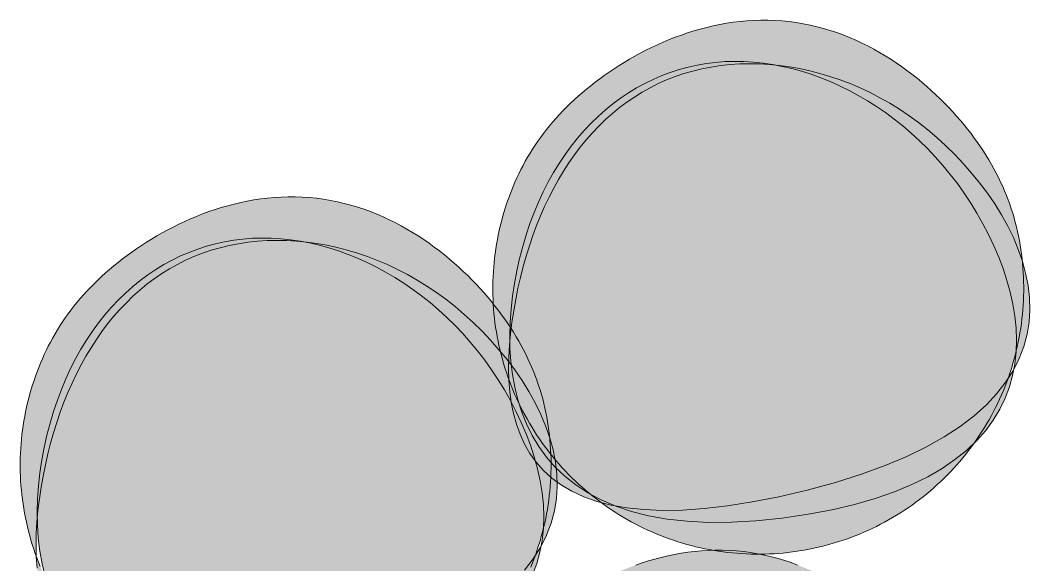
# Model space of a CAD drawing. Header units: centimetres. Extents: x 0.3 to 84.3, y 0.3 to 59.7.
# Drawn here: x 18.2324 to 18.3876, y 49.2145 to 49.2982 of the extents above; entities that cross this region are included whole.
import ezdxf

# ---------------------------------------------------------------- set-up
doc = ezdxf.new("R2010")
doc.units = ezdxf.units.CM
doc.linetypes.add('AUSGEZOGEN', pattern=[0])
doc.layers.add('Plankopf', color=7, linetype='AUSGEZOGEN', lineweight=25)

msp = doc.modelspace()

# ---------------------------------------------------------------- hatches: boundary and pattern name
at = {"layer": 'Plankopf', "linetype": 'AUSGEZOGEN', "lineweight": 13, "true_color": 0xedf5de}
h = msp.add_hatch(color=7, dxfattribs=at)
h.paths.add_polyline_path([(18.38397, 49.24259), (18.38427, 49.24306), (18.38421, 49.24289)], flags=16)
h.paths.add_polyline_path([(18.38515, 49.24445), (18.38427, 49.24306), (18.38434, 49.24327), (18.38457, 49.24394), (18.3848, 49.24462), (18.385, 49.2453), (18.3852, 49.24598), (18.38538, 49.24667), (18.38553, 49.24723), (18.38552, 49.24721), (18.38533, 49.24539), (18.38516, 49.24448), (18.38602, 49.24621), (18.38672, 49.24806), (18.38722, 49.24993), (18.38752, 49.2518), (18.38764, 49.25368), (18.38759, 49.25556), (18.38737, 49.25743), (18.387, 49.25929), (18.38649, 49.26117), (18.38636, 49.26221), (18.38627, 49.26292), (18.38616, 49.26362), (18.38603, 49.26432), (18.3859, 49.26502), (18.38575, 49.26572), (18.38558, 49.26642), (18.38541, 49.26711), (18.38522, 49.2678), (18.38501, 49.2685), (18.38479, 49.26919), (18.38456, 49.26988), (18.38431, 49.27056), (18.38404, 49.27125), (18.38376, 49.27193), (18.38347, 49.27262), (18.38315, 49.2733), (18.38283, 49.27398), (18.38248, 49.27466), (18.38212, 49.27534), (18.38174, 49.27601), (18.38135, 49.27669), (18.38093, 49.27736), (18.3805, 49.27804), (18.38005, 49.27871), (18.37959, 49.27938), (18.3791, 49.28006), (18.3786, 49.28073), (18.37808, 49.2814), (18.37754, 49.28207), (18.37697, 49.28273), (18.37639, 49.2834), (18.37579, 49.28407), (18.37517, 49.28473), (18.37453, 49.2854), (18.37388, 49.28606), (18.3732, 49.28671), (18.3725, 49.28736), (18.37179, 49.28799), (18.37105, 49.28863), (18.3703, 49.28925), (18.36953, 49.28986), (18.36874, 49.29045), (18.36794, 49.29104), (18.36712, 49.29161), (18.36628, 49.29216), (18.36542, 49.2927), (18.36454, 49.29322), (18.36365, 49.29372), (18.36274, 49.2942), (18.36182, 49.29465), (18.36088, 49.29509), (18.35992, 49.2955), (18.35895, 49.29589), (18.35796, 49.29625), (18.35696, 49.29658), (18.35594, 49.29688), (18.35491, 49.29716), (18.35386, 49.2974), (18.3528, 49.29761), (18.35172, 49.29779), (18.35063, 49.29794), (18.34954, 49.29805), (18.34845, 49.29812), (18.34736, 49.29815), (18.34629, 49.29815), (18.34522, 49.29812), (18.34416, 49.29806), (18.34311, 49.29796), (18.34206, 49.29784), (18.34103, 49.29768), (18.34, 49.2975), (18.33899, 49.29729), (18.33798, 49.29706), (18.33699, 49.2968), (18.33601, 49.29651), (18.33504, 49.29621), (18.33408, 49.29588), (18.33314, 49.29553), (18.33221, 49.29517), (18.33129, 49.29478), (18.33039, 49.29438), (18.3295, 49.29396), (18.32862, 49.29353), (18.32777, 49.29308), (18.32692, 49.29262), (18.3261, 49.29215), (18.32529, 49.29167), (18.3245, 49.29118), (18.32373, 49.29068), (18.32297, 49.29017), (18.32223, 49.28966), (18.32152, 49.28914), (18.32082, 49.28862), (18.32014, 49.28809), (18.31948, 49.28756), (18.31883, 49.28702), (18.31821, 49.28647), (18.3176, 49.28593), (18.31701, 49.28537), (18.31644, 49.28481), (18.31588, 49.28425), (18.31534, 49.28368), (18.31482, 49.28311), (18.31431, 49.28253), (18.31382, 49.28195), (18.31335, 49.28136), (18.31289, 49.28077), (18.31245, 49.28017), (18.31202, 49.27957), (18.3116, 49.27896), (18.3112, 49.27835), (18.31082, 49.27773), (18.31045, 49.27711), (18.31009, 49.27648), (18.30974, 49.27585), (18.30941, 49.27522), (18.3091, 49.27458), (18.30879, 49.27393), (18.3085, 49.27328), (18.30822, 49.27263), (18.30795, 49.27197), (18.30769, 49.2713), (18.30745, 49.27063), (18.30722, 49.26996), (18.307, 49.26928), (18.30679, 49.2686), (18.30659, 49.26792), (18.30641, 49.26723), (18.30624, 49.26654), (18.30608, 49.26584), (18.30593, 49.26515), (18.30579, 49.26445), (18.30567, 49.26375), (18.30555, 49.26304), (18.30545, 49.26234), (18.30537, 49.26163), (18.30529, 49.26092), (18.30523, 49.26021), (18.30518, 49.2595), (18.30514, 49.25879), (18.30511, 49.25808), (18.3051, 49.25737), (18.30509, 49.25666), (18.3051, 49.25594), (18.30513, 49.25523), (18.30516, 49.25452), (18.30521, 49.25381), (18.30527, 49.2531), (18.30534, 49.25239), (18.30543, 49.25169), (18.30553, 49.25098), (18.30564, 49.25028), (18.30576, 49.24958), (18.3059, 49.24888), (18.30604, 49.24818), (18.3062, 49.24749), (18.30637, 49.2468), (18.30656, 49.24611), (18.30675, 49.24542), (18.30696, 49.24474), (18.30718, 49.24406), (18.30741, 49.24339), (18.30753, 49.24465), (18.30756, 49.24643), (18.30766, 49.24822), (18.30772, 49.24883), (18.30773, 49.24774), (18.30787, 49.24573), (18.30811, 49.24375), (18.30847, 49.24178), (18.30894, 49.23986), (18.30914, 49.23924), (18.30904, 49.23944), (18.30874, 49.24009), (18.30845, 49.24074), (18.30818, 49.2414), (18.30791, 49.24206), (18.30766, 49.24272), (18.30757, 49.24297), (18.30771, 49.24114), (18.30794, 49.23943), (18.30827, 49.23776), (18.30872, 49.23613), (18.30928, 49.23456), (18.30997, 49.23306), (18.3108, 49.23162), (18.31177, 49.23026), (18.31289, 49.229), (18.31418, 49.22782), (18.31563, 49.22676), (18.31725, 49.2258), (18.31906, 49.22496), (18.32107, 49.22425), (18.32173, 49.22408), (18.32215, 49.22377), (18.32273, 49.22336), (18.32332, 49.22296), (18.32392, 49.22257), (18.32452, 49.22219), (18.32513, 49.22182), (18.32575, 49.22147), (18.32637, 49.22112), (18.327, 49.22078), (18.32763, 49.22046), (18.32827, 49.22014), (18.32892, 49.21984), (18.32957, 49.21955), (18.33022, 49.21927), (18.33088, 49.219), (18.33154, 49.21875), (18.33221, 49.2185), (18.33289, 49.21827), (18.33356, 49.21805), (18.33424, 49.21784), (18.33493, 49.21765), (18.33562, 49.21746), (18.33631, 49.21729), (18.337, 49.21713), (18.3377, 49.21698), (18.3384, 49.21684), (18.3391, 49.21672), (18.3398, 49.21661), (18.34051, 49.21651), (18.34121, 49.21642), (18.34192, 49.21634), (18.34263, 49.21628), (18.34334, 49.21623), (18.34405, 49.21619), (18.34477, 49.21616), (18.34548, 49.21615), (18.34619, 49.21615), (18.3469, 49.21616), (18.34761, 49.21618), (18.34833, 49.21622), (18.34904, 49.21626), (18.34974, 49.21632), (18.35045, 49.2164), (18.35116, 49.21648), (18.35187, 49.21658), (18.35257, 49.21669), (18.35327, 49.21681), (18.35397, 49.21695), (18.35467, 49.2171), (18.35536, 49.21726), (18.35605, 49.21743), (18.35674, 49.21761), (18.35742, 49.21781), (18.3581, 49.21802), (18.35878, 49.21824), (18.35946, 49.21847), (18.36012, 49.21871), (18.36079, 49.21896), (18.36145, 49.21923), (18.36211, 49.21951), (18.36276, 49.2198), (18.3634, 49.2201), (18.36405, 49.22041), (18.36468, 49.22073), (18.36531, 49.22106), (18.36593, 49.22141), (18.36655, 49.22176), (18.36716, 49.22213), (18.36777, 49.2225), (18.36837, 49.22289), (18.36896, 49.22328), (18.36954, 49.22369), (18.37012, 49.22411), (18.37069, 49.22454), (18.37125, 49.22497), (18.3718, 49.22542), (18.37235, 49.22588), (18.37289, 49.22634), (18.37342, 49.22682), (18.37394, 49.22731), (18.37445, 49.2278), (18.37495, 49.2283), (18.37545, 49.22881), (18.37594, 49.22934), (18.37641, 49.22986), (18.37688, 49.2304), (18.37734, 49.23095), (18.37779, 49.2315), (18.37823, 49.23206), (18.37866, 49.23263), (18.37792, 49.23208), (18.37903, 49.23314), (18.37949, 49.23358), (18.38086, 49.23513), (18.38203, 49.23674), (18.38303, 49.23839), (18.38385, 49.24009), (18.3845, 49.24183), (18.38499, 49.2436)])
h.paths.add_polyline_path([(18.31989, 49.22551), (18.32005, 49.22538), (18.32003, 49.22539)], flags=16)
h.paths.add_polyline_path([(18.34851, 49.29128), (18.34916, 49.29122), (18.35107, 49.29073), (18.34959, 49.29107)], flags=16)
h = msp.add_hatch(color=7, dxfattribs=at)
h.paths.add_polyline_path([(18.31132, 49.21545), (18.31161, 49.21592), (18.31155, 49.21576)], flags=16)
h.paths.add_polyline_path([(18.3125, 49.21732), (18.31161, 49.21592), (18.31169, 49.21613), (18.31192, 49.21681), (18.31214, 49.21748), (18.31235, 49.21816), (18.31255, 49.21885), (18.31273, 49.21954), (18.31287, 49.2201), (18.31287, 49.22007), (18.31268, 49.21826), (18.31251, 49.21735), (18.31337, 49.21908), (18.31407, 49.22093), (18.31457, 49.22279), (18.31487, 49.22467), (18.31499, 49.22654), (18.31494, 49.22842), (18.31472, 49.2303), (18.31435, 49.23216), (18.31384, 49.23403), (18.31371, 49.23508), (18.31362, 49.23578), (18.31351, 49.23649), (18.31338, 49.23719), (18.31325, 49.23789), (18.3131, 49.23859), (18.31293, 49.23928), (18.31276, 49.23998), (18.31257, 49.24067), (18.31236, 49.24136), (18.31214, 49.24205), (18.31191, 49.24274), (18.31166, 49.24343), (18.31139, 49.24411), (18.31111, 49.2448), (18.31081, 49.24548), (18.3105, 49.24616), (18.31017, 49.24684), (18.30983, 49.24752), (18.30947, 49.2482), (18.30909, 49.24888), (18.3087, 49.24955), (18.30828, 49.25023), (18.30785, 49.2509), (18.3074, 49.25158), (18.30694, 49.25225), (18.30645, 49.25292), (18.30595, 49.25359), (18.30543, 49.25426), (18.30488, 49.25493), (18.30432, 49.2556), (18.30374, 49.25627), (18.30314, 49.25693), (18.30252, 49.2576), (18.30188, 49.25826), (18.30123, 49.25892), (18.30055, 49.25957), (18.29985, 49.26022), (18.29914, 49.26086), (18.2984, 49.26149), (18.29765, 49.26211), (18.29688, 49.26272), (18.29609, 49.26332), (18.29529, 49.2639), (18.29447, 49.26447), (18.29362, 49.26503), (18.29277, 49.26556), (18.29189, 49.26608), (18.291, 49.26658), (18.29009, 49.26706), (18.28917, 49.26752), (18.28823, 49.26795), (18.28727, 49.26837), (18.2863, 49.26875), (18.28531, 49.26911), (18.28431, 49.26945), (18.28329, 49.26975), (18.28226, 49.27002), (18.28121, 49.27027), (18.28015, 49.27048), (18.27907, 49.27066), (18.27798, 49.2708), (18.27689, 49.27091), (18.2758, 49.27098), (18.27471, 49.27102), (18.27364, 49.27102), (18.27257, 49.27099), (18.27151, 49.27092), (18.27046, 49.27083), (18.26941, 49.2707), (18.26838, 49.27055), (18.26735, 49.27037), (18.26634, 49.27016), (18.26533, 49.26992), (18.26434, 49.26966), (18.26336, 49.26938), (18.26239, 49.26907), (18.26143, 49.26875), (18.26049, 49.2684), (18.25956, 49.26803), (18.25864, 49.26765), (18.25774, 49.26724), (18.25685, 49.26683), (18.25597, 49.26639), (18.25512, 49.26595), (18.25427, 49.26549), (18.25345, 49.26502), (18.25264, 49.26453), (18.25185, 49.26404), (18.25107, 49.26354), (18.25032, 49.26304), (18.24958, 49.26252), (18.24887, 49.26201), (18.24817, 49.26148), (18.24749, 49.26095), (18.24683, 49.26042), (18.24618, 49.25988), (18.24556, 49.25934), (18.24495, 49.25879), (18.24436, 49.25824), (18.24379, 49.25768), (18.24323, 49.25712), (18.24269, 49.25655), (18.24217, 49.25598), (18.24166, 49.2554), (18.24117, 49.25481), (18.2407, 49.25423), (18.24024, 49.25363), (18.2398, 49.25304), (18.23937, 49.25243), (18.23895, 49.25183), (18.23855, 49.25121), (18.23817, 49.2506), (18.2378, 49.24998), (18.23744, 49.24935), (18.23709, 49.24872), (18.23676, 49.24808), (18.23645, 49.24744), (18.23614, 49.2468), (18.23585, 49.24615), (18.23557, 49.24549), (18.2353, 49.24483), (18.23504, 49.24417), (18.2348, 49.2435), (18.23457, 49.24282), (18.23435, 49.24215), (18.23414, 49.24147), (18.23394, 49.24078), (18.23376, 49.24009), (18.23359, 49.2394), (18.23342, 49.23871), (18.23328, 49.23801), (18.23314, 49.23731), (18.23302, 49.23661), (18.2329, 49.23591), (18.2328, 49.2352), (18.23272, 49.2345), (18.23264, 49.23379), (18.23258, 49.23308), (18.23253, 49.23237), (18.23249, 49.23166), (18.23246, 49.23095), (18.23245, 49.23023), (18.23244, 49.22952), (18.23245, 49.22881), (18.23248, 49.2281), (18.23251, 49.22739), (18.23256, 49.22668), (18.23262, 49.22597), (18.23269, 49.22526), (18.23278, 49.22455), (18.23288, 49.22385), (18.23299, 49.22314), (18.23311, 49.22244), (18.23325, 49.22174), (18.23339, 49.22105), (18.23355, 49.22035), (18.23372, 49.21966), (18.23391, 49.21897), (18.2341, 49.21829), (18.23431, 49.21761), (18.23453, 49.21693), (18.23476, 49.21626), (18.23488, 49.21752), (18.23491, 49.2193), (18.23501, 49.22108), (18.23507, 49.2217), (18.23508, 49.22061), (18.23522, 49.2186), (18.23546, 49.21661), (18.23582, 49.21465), (18.23629, 49.21272), (18.23649, 49.21211), (18.23639, 49.21231), (18.23609, 49.21295), (18.2358, 49.2136), (18.23553, 49.21426), (18.23526, 49.21492), (18.23501, 49.21559), (18.23492, 49.21583), (18.23506, 49.21401), (18.23529, 49.2123), (18.23562, 49.21062), (18.23607, 49.209), (18.23663, 49.20743), (18.23732, 49.20592), (18.23815, 49.20449), (18.23912, 49.20313), (18.24024, 49.20186), (18.24153, 49.20069), (18.24298, 49.19962), (18.2446, 49.19866), (18.24641, 49.19783), (18.24842, 49.19712), (18.24908, 49.19695), (18.2495, 49.19664), (18.25008, 49.19623), (18.25067, 49.19583), (18.25127, 49.19544), (18.25187, 49.19506), (18.25248, 49.19469), (18.2531, 49.19433), (18.25372, 49.19399), (18.25435, 49.19365), (18.25498, 49.19332), (18.25562, 49.19301), (18.25627, 49.19271), (18.25692, 49.19242), (18.25757, 49.19214), (18.25823, 49.19187), (18.25889, 49.19161), (18.25956, 49.19137), (18.26024, 49.19114), (18.26091, 49.19092), (18.26159, 49.19071), (18.26228, 49.19051), (18.26297, 49.19033), (18.26366, 49.19015), (18.26435, 49.18999), (18.26505, 49.18985), (18.26575, 49.18971), (18.26645, 49.18958), (18.26715, 49.18947), (18.26786, 49.18937), (18.26856, 49.18928), (18.26927, 49.18921), (18.26998, 49.18915), (18.27069, 49.18909), (18.2714, 49.18906), (18.27212, 49.18903), (18.27283, 49.18901), (18.27354, 49.18901), (18.27425, 49.18902), (18.27496, 49.18905), (18.27567, 49.18908), (18.27639, 49.18913), (18.27709, 49.18919), (18.2778, 49.18926), (18.27851, 49.18935), (18.27921, 49.18945), (18.27992, 49.18956), (18.28062, 49.18968), (18.28132, 49.18981), (18.28201, 49.18996), (18.28271, 49.19012), (18.2834, 49.19029), (18.28409, 49.19048), (18.28477, 49.19067), (18.28545, 49.19088), (18.28613, 49.1911), (18.2868, 49.19133), (18.28747, 49.19158), (18.28814, 49.19183), (18.2888, 49.1921), (18.28946, 49.19237), (18.29011, 49.19266), (18.29075, 49.19296), (18.29139, 49.19327), (18.29203, 49.19359), (18.29266, 49.19393), (18.29328, 49.19427), (18.2939, 49.19463), (18.29451, 49.19499), (18.29512, 49.19537), (18.29572, 49.19575), (18.29631, 49.19615), (18.29689, 49.19656), (18.29747, 49.19697), (18.29804, 49.1974), (18.2986, 49.19784), (18.29915, 49.19829), (18.2997, 49.19874), (18.30024, 49.19921), (18.30077, 49.19969), (18.30129, 49.20017), (18.3018, 49.20067), (18.3023, 49.20117), (18.3028, 49.20168), (18.30328, 49.2022), (18.30376, 49.20273), (18.30423, 49.20327), (18.30469, 49.20381), (18.30514, 49.20437), (18.30558, 49.20493), (18.30601, 49.20549), (18.30527, 49.20495), (18.30638, 49.20601), (18.30684, 49.20644), (18.30821, 49.208), (18.30938, 49.2096), (18.31038, 49.21126), (18.3112, 49.21296), (18.31185, 49.2147), (18.31234, 49.21646)])
h.paths.add_polyline_path([(18.24724, 49.19837), (18.2474, 49.19825), (18.24738, 49.19826)], flags=16)
h.paths.add_polyline_path([(18.27586, 49.26414), (18.27651, 49.26408), (18.27842, 49.26359), (18.27694, 49.26394)], flags=16)
h = msp.add_hatch(color=7, dxfattribs=at)
h.paths.add_polyline_path([(18.37697, 49.16118), (18.37726, 49.16165), (18.3772, 49.16149)], flags=16)
h.paths.add_polyline_path([(18.37815, 49.16305), (18.37726, 49.16165), (18.37734, 49.16186), (18.37757, 49.16254), (18.37779, 49.16321), (18.378, 49.16389), (18.3782, 49.16458), (18.37838, 49.16527), (18.37852, 49.16583), (18.37852, 49.1658), (18.37833, 49.16399), (18.37815, 49.16308), (18.37902, 49.16481), (18.37972, 49.16666), (18.38022, 49.16852), (18.38052, 49.1704), (18.38064, 49.17228), (18.38058, 49.17415), (18.38037, 49.17603), (18.38, 49.17789), (18.37949, 49.17977), (18.37936, 49.18081), (18.37926, 49.18151), (18.37915, 49.18222), (18.37903, 49.18292), (18.37889, 49.18362), (18.37874, 49.18432), (18.37858, 49.18501), (18.3784, 49.18571), (18.37821, 49.1864), (18.37801, 49.18709), (18.37779, 49.18778), (18.37755, 49.18847), (18.3773, 49.18916), (18.37704, 49.18984), (18.37676, 49.19053), (18.37646, 49.19121), (18.37615, 49.19189), (18.37582, 49.19257), (18.37548, 49.19325), (18.37512, 49.19393), (18.37474, 49.19461), (18.37434, 49.19529), (18.37393, 49.19596), (18.3735, 49.19663), (18.37305, 49.19731), (18.37258, 49.19798), (18.3721, 49.19865), (18.3716, 49.19932), (18.37107, 49.19999), (18.37053, 49.20066), (18.36997, 49.20133), (18.36939, 49.202), (18.36879, 49.20267), (18.36817, 49.20333), (18.36753, 49.20399), (18.36687, 49.20465), (18.3662, 49.20531), (18.3655, 49.20595), (18.36478, 49.20659), (18.36405, 49.20722), (18.3633, 49.20784), (18.36253, 49.20845), (18.36174, 49.20905), (18.36094, 49.20963), (18.36011, 49.2102), (18.35927, 49.21076), (18.35842, 49.21129), (18.35754, 49.21181), (18.35665, 49.21231), (18.35574, 49.21279), (18.35482, 49.21325), (18.35388, 49.21369), (18.35292, 49.2141), (18.35195, 49.21448), (18.35096, 49.21484), (18.34996, 49.21518), (18.34894, 49.21548), (18.34791, 49.21576), (18.34686, 49.216), (18.3458, 49.21621), (18.34472, 49.21639), (18.34363, 49.21653), (18.34253, 49.21664), (18.34144, 49.21671), (18.34036, 49.21675), (18.33929, 49.21675), (18.33822, 49.21672), (18.33716, 49.21666), (18.3361, 49.21656), (18.33506, 49.21643), (18.33403, 49.21628), (18.333, 49.2161), (18.33199, 49.21589), (18.33098, 49.21565), (18.32999, 49.21539), (18.32901, 49.21511), (18.32804, 49.2148), (18.32708, 49.21448), (18.32614, 49.21413), (18.3252, 49.21376), (18.32429, 49.21338), (18.32338, 49.21297), (18.3225, 49.21256), (18.32162, 49.21212), (18.32076, 49.21168), (18.31992, 49.21122), (18.3191, 49.21075), (18.31829, 49.21026), (18.3175, 49.20977), (18.31672, 49.20927), (18.31597, 49.20877), (18.31523, 49.20826), (18.31451, 49.20774), (18.31382, 49.20721), (18.31314, 49.20669), (18.31247, 49.20615), (18.31183, 49.20561), (18.31121, 49.20507), (18.3106, 49.20452), (18.31001, 49.20397), (18.30944, 49.20341), (18.30888, 49.20285), (18.30834, 49.20228), (18.30782, 49.20171), (18.30731, 49.20113), (18.30682, 49.20055), (18.30635, 49.19996), (18.30589, 49.19937), (18.30544, 49.19877), (18.30501, 49.19817), (18.3046, 49.19756), (18.3042, 49.19695), (18.30381, 49.19633), (18.30344, 49.19571), (18.30309, 49.19508), (18.30274, 49.19445), (18.30241, 49.19381), (18.30209, 49.19317), (18.30179, 49.19253), (18.3015, 49.19188), (18.30122, 49.19122), (18.30095, 49.19056), (18.30069, 49.1899), (18.30045, 49.18923), (18.30022, 49.18856), (18.3, 49.18788), (18.29979, 49.1872), (18.29959, 49.18651), (18.29941, 49.18583), (18.29923, 49.18513), (18.29907, 49.18444), (18.29892, 49.18374), (18.29879, 49.18305), (18.29866, 49.18234), (18.29855, 49.18164), (18.29845, 49.18094), (18.29836, 49.18023), (18.29829, 49.17952), (18.29822, 49.17881), (18.29817, 49.1781), (18.29813, 49.17739), (18.29811, 49.17668), (18.29809, 49.17596), (18.29809, 49.17525), (18.2981, 49.17454), (18.29813, 49.17383), (18.29816, 49.17312), (18.29821, 49.17241), (18.29827, 49.1717), (18.29834, 49.17099), (18.29843, 49.17028), (18.29852, 49.16958), (18.29863, 49.16887), (18.29876, 49.16817), (18.29889, 49.16747), (18.29904, 49.16678), (18.2992, 49.16608), (18.29937, 49.16539), (18.29956, 49.1647), (18.29975, 49.16402), (18.29996, 49.16334), (18.30018, 49.16266), (18.30041, 49.16199), (18.30052, 49.16325), (18.30055, 49.16503), (18.30066, 49.16682), (18.30071, 49.16743), (18.30073, 49.16634), (18.30087, 49.16433), (18.30111, 49.16234), (18.30147, 49.16038), (18.30194, 49.15845), (18.30214, 49.15784), (18.30204, 49.15804), (18.30174, 49.15868), (18.30145, 49.15934), (18.30118, 49.15999), (18.30091, 49.16065), (18.30065, 49.16132), (18.30057, 49.16156), (18.30071, 49.15974), (18.30094, 49.15803), (18.30127, 49.15636), (18.30171, 49.15473), (18.30228, 49.15316), (18.30297, 49.15165), (18.3038, 49.15022), (18.30477, 49.14886), (18.30589, 49.14759), (18.30717, 49.14642), (18.30862, 49.14535), (18.31025, 49.1444), (18.31206, 49.14356), (18.31406, 49.14285), (18.31472, 49.14268), (18.31515, 49.14237), (18.31573, 49.14196), (18.31632, 49.14156), (18.31692, 49.14117), (18.31752, 49.14079), (18.31813, 49.14042), (18.31875, 49.14006), (18.31937, 49.13972), (18.32, 49.13938), (18.32063, 49.13906), (18.32127, 49.13874), (18.32191, 49.13844), (18.32256, 49.13815), (18.32322, 49.13787), (18.32388, 49.1376), (18.32454, 49.13734), (18.32521, 49.1371), (18.32588, 49.13687), (18.32656, 49.13665), (18.32724, 49.13644), (18.32793, 49.13624), (18.32861, 49.13606), (18.32931, 49.13589), (18.33, 49.13572), (18.3307, 49.13558), (18.33139, 49.13544), (18.3321, 49.13532), (18.3328, 49.1352), (18.3335, 49.1351), (18.33421, 49.13502), (18.33492, 49.13494), (18.33563, 49.13488), (18.33634, 49.13483), (18.33705, 49.13479), (18.33776, 49.13476), (18.33848, 49.13475), (18.33919, 49.13474), (18.3399, 49.13475), (18.34061, 49.13478), (18.34132, 49.13481), (18.34203, 49.13486), (18.34274, 49.13492), (18.34345, 49.13499), (18.34416, 49.13508), (18.34486, 49.13518), (18.34557, 49.13529), (18.34627, 49.13541), (18.34697, 49.13554), (18.34766, 49.13569), (18.34836, 49.13585), (18.34905, 49.13602), (18.34974, 49.13621), (18.35042, 49.1364), (18.3511, 49.13661), (18.35178, 49.13683), (18.35245, 49.13706), (18.35312, 49.13731), (18.35379, 49.13756), (18.35445, 49.13783), (18.3551, 49.1381), (18.35576, 49.13839), (18.3564, 49.13869), (18.35704, 49.139), (18.35768, 49.13933), (18.35831, 49.13966), (18.35893, 49.14), (18.35955, 49.14036), (18.36016, 49.14072), (18.36077, 49.1411), (18.36136, 49.14148), (18.36196, 49.14188), (18.36254, 49.14229), (18.36312, 49.1427), (18.36369, 49.14313), (18.36425, 49.14357), (18.3648, 49.14402), (18.36535, 49.14447), (18.36589, 49.14494), (18.36641, 49.14542), (18.36694, 49.1459), (18.36745, 49.1464), (18.36795, 49.1469), (18.36845, 49.14741), (18.36893, 49.14793), (18.36941, 49.14846), (18.36988, 49.149), (18.37034, 49.14954), (18.37078, 49.1501), (18.37122, 49.15066), (18.37165, 49.15123), (18.37092, 49.15068), (18.37203, 49.15174), (18.37248, 49.15217), (18.37385, 49.15373), (18.37503, 49.15533), (18.37603, 49.15699), (18.37684, 49.15869), (18.37749, 49.16043), (18.37799, 49.16219)])
h.paths.add_polyline_path([(18.31289, 49.1441), (18.31304, 49.14398), (18.31303, 49.14399)], flags=16)
h.paths.add_polyline_path([(18.34151, 49.20987), (18.34215, 49.20981), (18.34407, 49.20932), (18.34259, 49.20967)], flags=16)

# ---------------------------------------------------------------- linework, layer by layer
at = {"layer": 'Plankopf', "color": 7, "linetype": 'AUSGEZOGEN', "lineweight": 13}
for points in [[(18.35063, 49.29794), (18.34954, 49.29805), (18.34845, 49.29812), (18.34736, 49.29815), (18.34629, 49.29815), (18.34522, 49.29812), (18.34416, 49.29806), (18.34311, 49.29796), (18.34206, 49.29784), (18.34103, 49.29768), (18.34, 49.2975), (18.33899, 49.29729), (18.33798, 49.29706), (18.33699, 49.2968), (18.33601, 49.29651), (18.33504, 49.29621), (18.33408, 49.29588), (18.33314, 49.29553), (18.33221, 49.29517), (18.33129, 49.29478), (18.33039, 49.29438), (18.3295, 49.29396), (18.32862, 49.29353), (18.32777, 49.29308), (18.32692, 49.29262), (18.3261, 49.29215), (18.32529, 49.29167), (18.3245, 49.29118), (18.32373, 49.29068), (18.32297, 49.29017), (18.32223, 49.28966), (18.32152, 49.28914), (18.32082, 49.28862), (18.32014, 49.28809), (18.31948, 49.28756), (18.31883, 49.28702), (18.31821, 49.28647), (18.3176, 49.28593), (18.31701, 49.28537), (18.31644, 49.28481), (18.31588, 49.28425), (18.31534, 49.28368), (18.31482, 49.28311), (18.31431, 49.28253), (18.31382, 49.28195), (18.31335, 49.28136), (18.31289, 49.28077), (18.31245, 49.28017), (18.31202, 49.27957), (18.3116, 49.27896), (18.3112, 49.27835), (18.31082, 49.27773), (18.31045, 49.27711), (18.31009, 49.27648), (18.30974, 49.27585), (18.30941, 49.27522), (18.3091, 49.27458), (18.30879, 49.27393), (18.3085, 49.27328), (18.30822, 49.27263), (18.30795, 49.27197), (18.30769, 49.2713), (18.30745, 49.27063), (18.30722, 49.26996), (18.307, 49.26928), (18.30679, 49.2686), (18.30659, 49.26792), (18.30641, 49.26723), (18.30624, 49.26654), (18.30608, 49.26584), (18.30593, 49.26515), (18.30579, 49.26445), (18.30567, 49.26375), (18.30555, 49.26304), (18.30545, 49.26234), (18.30537, 49.26163), (18.30529, 49.26092), (18.30523, 49.26021), (18.30518, 49.2595), (18.30514, 49.25879), (18.30511, 49.25808), (18.3051, 49.25737), (18.30509, 49.25666), (18.3051, 49.25594), (18.30513, 49.25523), (18.30516, 49.25452), (18.30521, 49.25381), (18.30527, 49.2531), (18.30534, 49.25239), (18.30543, 49.25169), (18.30553, 49.25098), (18.30564, 49.25028), (18.30576, 49.24958), (18.3059, 49.24888), (18.30604, 49.24818), (18.3062, 49.24749), (18.30637, 49.2468), (18.30656, 49.24611), (18.30675, 49.24542), (18.30696, 49.24474), (18.30718, 49.24406), (18.30741, 49.24339), (18.30766, 49.24272), (18.30791, 49.24206), (18.30818, 49.2414), (18.30845, 49.24074), (18.30874, 49.24009), (18.30904, 49.23944), (18.30935, 49.2388), (18.30968, 49.23817), (18.31001, 49.23754), (18.31035, 49.23691), (18.31071, 49.23629), (18.31107, 49.23568), (18.31145, 49.23508), (18.31183, 49.23448), (18.31223, 49.23389), (18.31264, 49.2333), (18.31306, 49.23273), (18.31348, 49.23216), (18.31392, 49.2316), (18.31437, 49.23104), (18.31482, 49.2305), (18.31529, 49.22996), (18.31577, 49.22943), (18.31625, 49.22891), (18.31675, 49.2284), (18.31725, 49.22789), (18.31776, 49.2274), (18.31828, 49.22691), (18.31881, 49.22643), (18.31935, 49.22597), (18.31989, 49.22551), (18.32045, 49.22506), (18.32101, 49.22462), (18.32158, 49.22419), (18.32215, 49.22377), (18.32273, 49.22336), (18.32332, 49.22296), (18.32392, 49.22257), (18.32452, 49.22219), (18.32513, 49.22182), (18.32575, 49.22147), (18.32637, 49.22112), (18.327, 49.22078), (18.32763, 49.22046), (18.32827, 49.22014), (18.32892, 49.21984), (18.32957, 49.21955), (18.33022, 49.21927), (18.33088, 49.219), (18.33154, 49.21875), (18.33221, 49.2185), (18.33289, 49.21827), (18.33356, 49.21805), (18.33424, 49.21784), (18.33493, 49.21765), (18.33562, 49.21746), (18.33631, 49.21729), (18.337, 49.21713), (18.3377, 49.21698), (18.3384, 49.21684), (18.3391, 49.21672), (18.3398, 49.21661), (18.34051, 49.21651), (18.34121, 49.21642), (18.34192, 49.21634), (18.34263, 49.21628), (18.34334, 49.21623), (18.34405, 49.21619), (18.34477, 49.21616), (18.34548, 49.21615), (18.34619, 49.21615), (18.3469, 49.21616), (18.34761, 49.21618), (18.34833, 49.21622), (18.34904, 49.21626), (18.34974, 49.21632), (18.35045, 49.2164), (18.35116, 49.21648), (18.35187, 49.21658), (18.35257, 49.21669), (18.35327, 49.21681), (18.35397, 49.21695), (18.35467, 49.2171), (18.35536, 49.21726), (18.35605, 49.21743), (18.35674, 49.21761), (18.35742, 49.21781), (18.3581, 49.21802), (18.35878, 49.21824), (18.35946, 49.21847), (18.36012, 49.21871), (18.36079, 49.21896), (18.36145, 49.21923), (18.36211, 49.21951), (18.36276, 49.2198), (18.3634, 49.2201), (18.36405, 49.22041), (18.36468, 49.22073), (18.36531, 49.22106), (18.36593, 49.22141), (18.36655, 49.22176), (18.36716, 49.22213), (18.36777, 49.2225), (18.36837, 49.22289), (18.36896, 49.22328), (18.36954, 49.22369), (18.37012, 49.22411), (18.37069, 49.22454), (18.37125, 49.22497), (18.3718, 49.22542), (18.37235, 49.22588), (18.37289, 49.22634), (18.37342, 49.22682), (18.37394, 49.22731), (18.37445, 49.2278), (18.37495, 49.2283), (18.37545, 49.22881), (18.37594, 49.22934), (18.37641, 49.22986), (18.37688, 49.2304), (18.37734, 49.23095), (18.37779, 49.2315), (18.37823, 49.23206), (18.37866, 49.23263), (18.37908, 49.2332), (18.37949, 49.23379), (18.37988, 49.23438), (18.38027, 49.23497), (18.38065, 49.23558), (18.38102, 49.23619), (18.38138, 49.2368), (18.38173, 49.23742), (18.38206, 49.23805), (18.38239, 49.23869), (18.3827, 49.23932), (18.383, 49.23997), (18.38329, 49.24062), (18.38357, 49.24127), (18.38384, 49.24193), (18.3841, 49.2426), (18.38434, 49.24327), (18.38457, 49.24394), (18.3848, 49.24462), (18.385, 49.2453), (18.3852, 49.24598), (18.38538, 49.24667), (18.38556, 49.24736), (18.38572, 49.24805), (18.38587, 49.24875), (18.386, 49.24945), (18.38613, 49.25015), (18.38624, 49.25086), (18.38634, 49.25156), (18.38643, 49.25227), (18.3865, 49.25298), (18.38657, 49.25369), (18.38662, 49.2544), (18.38666, 49.25511), (18.38668, 49.25582), (18.3867, 49.25653), (18.3867, 49.25724), (18.38669, 49.25796), (18.38667, 49.25867), (18.38663, 49.25938), (18.38658, 49.26009), (18.38652, 49.2608), (18.38645, 49.26151), (18.38636, 49.26221), (18.38627, 49.26292), (18.38616, 49.26362), (18.38603, 49.26432), (18.3859, 49.26502), (18.38575, 49.26572), (18.38558, 49.26642), (18.38541, 49.26711), (18.38522, 49.2678), (18.38501, 49.2685), (18.38479, 49.26919), (18.38456, 49.26988), (18.38431, 49.27056), (18.38404, 49.27125), (18.38376, 49.27193), (18.38347, 49.27262), (18.38315, 49.2733), (18.38283, 49.27398), (18.38248, 49.27466), (18.38212, 49.27534), (18.38174, 49.27601), (18.38135, 49.27669), (18.38093, 49.27736), (18.3805, 49.27804), (18.38005, 49.27871), (18.37959, 49.27938), (18.3791, 49.28006), (18.3786, 49.28073), (18.37808, 49.2814), (18.37754, 49.28207), (18.37697, 49.28273), (18.37639, 49.2834), (18.37579, 49.28407), (18.37517, 49.28473), (18.37453, 49.2854), (18.37388, 49.28606), (18.3732, 49.28671), (18.3725, 49.28736), (18.37179, 49.28799), (18.37105, 49.28863), (18.3703, 49.28925), (18.36953, 49.28986), (18.36874, 49.29045), (18.36794, 49.29104), (18.36712, 49.29161), (18.36628, 49.29216), (18.36542, 49.2927), (18.36454, 49.29322), (18.36365, 49.29372), (18.36274, 49.2942), (18.36182, 49.29465), (18.36088, 49.29509), (18.35992, 49.2955), (18.35895, 49.29589), (18.35796, 49.29625), (18.35696, 49.29658), (18.35594, 49.29688), (18.35491, 49.29716), (18.35386, 49.2974), (18.3528, 49.29761), (18.35172, 49.29779), (18.35063, 49.29794)], [(18.34955, 49.22169), (18.34554, 49.22127), (18.34178, 49.22106), (18.33825, 49.22103), (18.33496, 49.2212), (18.33189, 49.22154), (18.32904, 49.22204), (18.32641, 49.22271), (18.32398, 49.22352), (18.32175, 49.22448), (18.31971, 49.22556), (18.31786, 49.22678), (18.31619, 49.2281), (18.31469, 49.22953), (18.31335, 49.23106), (18.31218, 49.23268), (18.31116, 49.23438), (18.31028, 49.23614), (18.30955, 49.23797), (18.30894, 49.23986), (18.30847, 49.24178), (18.30811, 49.24375), (18.30787, 49.24573), (18.30773, 49.24774), (18.3077, 49.24976), (18.30776, 49.25178), (18.3079, 49.25379), (18.30813, 49.25578), (18.30842, 49.25774), (18.30879, 49.25968), (18.30921, 49.26157), (18.30969, 49.2634), (18.31023, 49.26519), (18.31081, 49.26692), (18.31144, 49.2686), (18.31212, 49.27022), (18.31285, 49.27179), (18.31362, 49.27331), (18.31444, 49.27476), (18.3153, 49.27617), (18.3162, 49.27751), (18.31714, 49.2788), (18.31812, 49.28003), (18.31914, 49.28121), (18.32019, 49.28232), (18.32128, 49.28338), (18.3224, 49.28437), (18.32355, 49.28531), (18.32473, 49.28618), (18.32594, 49.287), (18.32718, 49.28775), (18.32845, 49.28844), (18.32974, 49.28907), (18.33105, 49.28964), (18.33238, 49.29014), (18.33374, 49.29058), (18.33511, 49.29095), (18.33651, 49.29126), (18.33792, 49.2915), (18.33934, 49.29168), (18.34078, 49.29179), (18.34223, 49.29183), (18.34369, 49.29181), (18.34516, 49.29172), (18.34663, 49.29157), (18.34811, 49.29135), (18.34959, 49.29107), (18.35107, 49.29073), (18.35255, 49.29032), (18.35403, 49.28985), (18.3555, 49.28932), (18.35696, 49.28873), (18.35841, 49.28808), (18.35985, 49.28737), (18.36127, 49.28661), (18.36268, 49.28578), (18.36407, 49.2849), (18.36544, 49.28396), (18.36678, 49.28296), (18.36811, 49.28191), (18.3694, 49.28081), (18.37067, 49.27965), (18.3719, 49.27843), (18.37311, 49.27717), (18.37427, 49.27585), (18.37541, 49.27448), (18.3765, 49.27306), (18.37755, 49.27159), (18.37856, 49.27007), (18.37952, 49.2685), (18.38044, 49.26688), (18.3813, 49.26522), (18.38211, 49.26351), (18.38286, 49.26177), (18.38353, 49.26), (18.38412, 49.2582), (18.38462, 49.25638), (18.38503, 49.25455), (18.38533, 49.25271), (18.38552, 49.25087), (18.38558, 49.24904), (18.38552, 49.24721), (18.38533, 49.24539), (18.38499, 49.2436), (18.3845, 49.24183), (18.38385, 49.24009), (18.38303, 49.23839), (18.38203, 49.23674), (18.38086, 49.23513), (18.37949, 49.23358), (18.37792, 49.23208), (18.37614, 49.23066), (18.37415, 49.2293), (18.37194, 49.22802), (18.3695, 49.22682), (18.36682, 49.22571), (18.36389, 49.2247), (18.36071, 49.22378), (18.35726, 49.22297), (18.35355, 49.22227), (18.34955, 49.22169)], [(18.35344, 49.22599), (18.34907, 49.22497), (18.34498, 49.22416), (18.34115, 49.22356), (18.33757, 49.22314), (18.33425, 49.22291), (18.33116, 49.22286), (18.32831, 49.22298), (18.32568, 49.22325), (18.32327, 49.22368), (18.32107, 49.22425), (18.31906, 49.22496), (18.31725, 49.2258), (18.31563, 49.22676), (18.31418, 49.22782), (18.31289, 49.229), (18.31177, 49.23026), (18.3108, 49.23162), (18.30997, 49.23306), (18.30928, 49.23456), (18.30872, 49.23613), (18.30827, 49.23776), (18.30794, 49.23943), (18.30771, 49.24114), (18.30757, 49.24289), (18.30753, 49.24465), (18.30756, 49.24643), (18.30766, 49.24822), (18.30782, 49.25), (18.30804, 49.25178), (18.30831, 49.25354), (18.30861, 49.25527), (18.30896, 49.25698), (18.30934, 49.25866), (18.30976, 49.26031), (18.31022, 49.26193), (18.31071, 49.26352), (18.31124, 49.26508), (18.31181, 49.26661), (18.31242, 49.2681), (18.31306, 49.26955), (18.31374, 49.27097), (18.31445, 49.27235), (18.3152, 49.27369), (18.31598, 49.27499), (18.3168, 49.27625), (18.31765, 49.27747), (18.31854, 49.27865), (18.31946, 49.27978), (18.32042, 49.28086), (18.32141, 49.2819), (18.32243, 49.28289), (18.32349, 49.28384), (18.32458, 49.28473), (18.3257, 49.28557), (18.32686, 49.28636), (18.32805, 49.2871), (18.32927, 49.28778), (18.33052, 49.28841), (18.3318, 49.28898), (18.33312, 49.2895), (18.33446, 49.28995), (18.33584, 49.29035), (18.33724, 49.29069), (18.33866, 49.29096), (18.34011, 49.29118), (18.34158, 49.29134), (18.34307, 49.29144), (18.34457, 49.29148), (18.34609, 49.29145), (18.34762, 49.29136), (18.34916, 49.29122), (18.3507, 49.291), (18.35225, 49.29073), (18.35381, 49.29039), (18.35537, 49.28999), (18.35692, 49.28953), (18.35847, 49.289), (18.36002, 49.28841), (18.36156, 49.28775), (18.36309, 49.28703), (18.36461, 49.28624), (18.36612, 49.28539), (18.36761, 49.28447), (18.36908, 49.28348), (18.37053, 49.28243), (18.37196, 49.28131), (18.37336, 49.28012), (18.37474, 49.27886), (18.37609, 49.27754), (18.37741, 49.27614), (18.37869, 49.27468), (18.37993, 49.27316), (18.38112, 49.27157), (18.38224, 49.26994), (18.38329, 49.26825), (18.38425, 49.26652), (18.38511, 49.26476), (18.38586, 49.26296), (18.3865, 49.26114), (18.387, 49.25929), (18.38737, 49.25743), (18.38759, 49.25556), (18.38764, 49.25368), (18.38752, 49.2518), (18.38722, 49.24993), (18.38672, 49.24806), (18.38602, 49.24621), (18.38511, 49.24439), (18.38397, 49.24259), (18.38259, 49.24082), (18.38097, 49.23908), (18.37908, 49.23739), (18.37693, 49.23574), (18.3745, 49.23415), (18.37178, 49.23262), (18.36876, 49.23114), (18.36542, 49.22974), (18.36177, 49.22841), (18.35778, 49.22716), (18.35344, 49.22599)], [(18.27798, 49.2708), (18.27689, 49.27091), (18.2758, 49.27098), (18.27471, 49.27102), (18.27364, 49.27102), (18.27257, 49.27099), (18.27151, 49.27092), (18.27046, 49.27083), (18.26941, 49.2707), (18.26838, 49.27055), (18.26735, 49.27037), (18.26634, 49.27016), (18.26533, 49.26992), (18.26434, 49.26966), (18.26336, 49.26938), (18.26239, 49.26907), (18.26143, 49.26875), (18.26049, 49.2684), (18.25956, 49.26803), (18.25864, 49.26765), (18.25774, 49.26724), (18.25685, 49.26683), (18.25597, 49.26639), (18.25512, 49.26595), (18.25427, 49.26549), (18.25345, 49.26502), (18.25264, 49.26453), (18.25185, 49.26404), (18.25107, 49.26354), (18.25032, 49.26304), (18.24958, 49.26252), (18.24887, 49.26201), (18.24817, 49.26148), (18.24749, 49.26095), (18.24683, 49.26042), (18.24618, 49.25988), (18.24556, 49.25934), (18.24495, 49.25879), (18.24436, 49.25824), (18.24379, 49.25768), (18.24323, 49.25712), (18.24269, 49.25655), (18.24217, 49.25598), (18.24166, 49.2554), (18.24117, 49.25481), (18.2407, 49.25423), (18.24024, 49.25363), (18.2398, 49.25304), (18.23937, 49.25243), (18.23895, 49.25183), (18.23855, 49.25121), (18.23817, 49.2506), (18.2378, 49.24998), (18.23744, 49.24935), (18.23709, 49.24872), (18.23676, 49.24808), (18.23645, 49.24744), (18.23614, 49.2468), (18.23585, 49.24615), (18.23557, 49.24549), (18.2353, 49.24483), (18.23504, 49.24417), (18.2348, 49.2435), (18.23457, 49.24282), (18.23435, 49.24215), (18.23414, 49.24147), (18.23394, 49.24078), (18.23376, 49.24009), (18.23359, 49.2394), (18.23342, 49.23871), (18.23328, 49.23801), (18.23314, 49.23731), (18.23302, 49.23661), (18.2329, 49.23591), (18.2328, 49.2352), (18.23272, 49.2345), (18.23264, 49.23379), (18.23258, 49.23308), (18.23253, 49.23237), (18.23249, 49.23166), (18.23246, 49.23095), (18.23245, 49.23023), (18.23244, 49.22952), (18.23245, 49.22881), (18.23248, 49.2281), (18.23251, 49.22739), (18.23256, 49.22668), (18.23262, 49.22597), (18.23269, 49.22526), (18.23278, 49.22455), (18.23288, 49.22385), (18.23299, 49.22314), (18.23311, 49.22244), (18.23325, 49.22174), (18.23339, 49.22105), (18.23355, 49.22035), (18.23372, 49.21966), (18.23391, 49.21897), (18.2341, 49.21829), (18.23431, 49.21761), (18.23453, 49.21693), (18.23476, 49.21626), (18.23501, 49.21559), (18.23526, 49.21492), (18.23553, 49.21426)], [(18.31092, 49.21414), (18.31119, 49.2148), (18.31145, 49.21546), (18.31169, 49.21613), (18.31192, 49.21681), (18.31214, 49.21748), (18.31235, 49.21816), (18.31255, 49.21885), (18.31273, 49.21954), (18.31291, 49.22023), (18.31307, 49.22092), (18.31322, 49.22162), (18.31335, 49.22232), (18.31348, 49.22302), (18.31359, 49.22372), (18.31369, 49.22443), (18.31378, 49.22513), (18.31385, 49.22584), (18.31392, 49.22655), (18.31397, 49.22726), (18.31401, 49.22797), (18.31403, 49.22868), (18.31405, 49.2294), (18.31405, 49.23011), (18.31404, 49.23082), (18.31402, 49.23153), (18.31398, 49.23224), (18.31393, 49.23295), (18.31387, 49.23366), (18.3138, 49.23437), (18.31371, 49.23508), (18.31362, 49.23578), (18.31351, 49.23649), (18.31338, 49.23719), (18.31325, 49.23789), (18.3131, 49.23859), (18.31293, 49.23928), (18.31276, 49.23998), (18.31257, 49.24067), (18.31236, 49.24136), (18.31214, 49.24205), (18.31191, 49.24274), (18.31166, 49.24343), (18.31139, 49.24411), (18.31111, 49.2448), (18.31081, 49.24548), (18.3105, 49.24616), (18.31017, 49.24684), (18.30983, 49.24752), (18.30947, 49.2482), (18.30909, 49.24888), (18.3087, 49.24955), (18.30828, 49.25023), (18.30785, 49.2509), (18.3074, 49.25158), (18.30694, 49.25225), (18.30645, 49.25292), (18.30595, 49.25359), (18.30543, 49.25426), (18.30488, 49.25493), (18.30432, 49.2556), (18.30374, 49.25627), (18.30314, 49.25693), (18.30252, 49.2576), (18.30188, 49.25826), (18.30123, 49.25892), (18.30055, 49.25957), (18.29985, 49.26022), (18.29914, 49.26086), (18.2984, 49.26149), (18.29765, 49.26211), (18.29688, 49.26272), (18.29609, 49.26332), (18.29529, 49.2639), (18.29447, 49.26447), (18.29362, 49.26503), (18.29277, 49.26556), (18.29189, 49.26608), (18.291, 49.26658), (18.29009, 49.26706), (18.28917, 49.26752), (18.28823, 49.26795), (18.28727, 49.26837), (18.2863, 49.26875), (18.28531, 49.26911), (18.28431, 49.26945), (18.28329, 49.26975), (18.28226, 49.27002), (18.28121, 49.27027), (18.28015, 49.27048), (18.27907, 49.27066), (18.27798, 49.2708)], [(18.23506, 49.21401), (18.23492, 49.21575), (18.23488, 49.21752), (18.23491, 49.2193), (18.23501, 49.22108), (18.23517, 49.22287), (18.23539, 49.22465), (18.23566, 49.22641), (18.23596, 49.22814), (18.23631, 49.22985), (18.23669, 49.23153), (18.23711, 49.23318), (18.23757, 49.2348), (18.23806, 49.23639), (18.23859, 49.23795), (18.23916, 49.23947), (18.23977, 49.24096), (18.24041, 49.24242), (18.24108, 49.24383), (18.2418, 49.24521), (18.24255, 49.24655), (18.24333, 49.24786), (18.24415, 49.24912), (18.245, 49.25034), (18.24589, 49.25151), (18.24681, 49.25264), (18.24777, 49.25373), (18.24876, 49.25477), (18.24978, 49.25576), (18.25084, 49.2567), (18.25193, 49.25759), (18.25305, 49.25844), (18.25421, 49.25923), (18.2554, 49.25996), (18.25662, 49.26065), (18.25787, 49.26128), (18.25915, 49.26185), (18.26047, 49.26236), (18.26181, 49.26282), (18.26319, 49.26321), (18.26459, 49.26355), (18.26601, 49.26383), (18.26746, 49.26405), (18.26893, 49.26421), (18.27042, 49.2643), (18.27192, 49.26434), (18.27344, 49.26432), (18.27497, 49.26423), (18.27651, 49.26408), (18.27805, 49.26387), (18.2796, 49.2636), (18.28116, 49.26326), (18.28272, 49.26286), (18.28427, 49.2624), (18.28582, 49.26187), (18.28737, 49.26127), (18.28891, 49.26062), (18.29044, 49.25989), (18.29196, 49.25911), (18.29347, 49.25825), (18.29495, 49.25733), (18.29643, 49.25635), (18.29788, 49.25529), (18.29931, 49.25417), (18.30071, 49.25298), (18.30209, 49.25173), (18.30344, 49.2504), (18.30476, 49.24901), (18.30604, 49.24755), (18.30728, 49.24602), (18.30847, 49.24444), (18.30959, 49.2428), (18.31064, 49.24112), (18.3116, 49.23939), (18.31246, 49.23762), (18.31321, 49.23583), (18.31385, 49.234), (18.31435, 49.23216), (18.31472, 49.2303), (18.31494, 49.22842), (18.31499, 49.22654), (18.31487, 49.22467), (18.31457, 49.22279), (18.31407, 49.22093), (18.31337, 49.21908), (18.31246, 49.21725), (18.31132, 49.21545), (18.30994, 49.21368)], [(18.23629, 49.21272), (18.23582, 49.21465), (18.23546, 49.21661), (18.23522, 49.2186), (18.23508, 49.22061), (18.23505, 49.22263), (18.23511, 49.22464), (18.23525, 49.22665), (18.23548, 49.22864), (18.23577, 49.23061), (18.23614, 49.23254), (18.23656, 49.23443), (18.23704, 49.23627), (18.23758, 49.23805), (18.23816, 49.23979), (18.23879, 49.24146), (18.23947, 49.24309), (18.2402, 49.24466), (18.24097, 49.24617), (18.24179, 49.24763), (18.24265, 49.24903), (18.24355, 49.25038), (18.24449, 49.25167), (18.24547, 49.2529), (18.24649, 49.25407), (18.24754, 49.25519), (18.24863, 49.25624), (18.24975, 49.25724), (18.2509, 49.25817), (18.25208, 49.25905), (18.25329, 49.25986), (18.25453, 49.26062), (18.2558, 49.26131), (18.25709, 49.26194), (18.2584, 49.2625), (18.25973, 49.263), (18.26109, 49.26344), (18.26246, 49.26382), (18.26386, 49.26412), (18.26527, 49.26437), (18.26669, 49.26454), (18.26813, 49.26466), (18.26958, 49.2647), (18.27104, 49.26468), (18.27251, 49.26459), (18.27398, 49.26444), (18.27546, 49.26422), (18.27694, 49.26394), (18.27842, 49.26359), (18.2799, 49.26319), (18.28138, 49.26272), (18.28285, 49.26219), (18.28431, 49.2616), (18.28576, 49.26095), (18.2872, 49.26024), (18.28862, 49.25947), (18.29003, 49.25865), (18.29142, 49.25776), (18.29279, 49.25682), (18.29413, 49.25583), (18.29546, 49.25478), (18.29675, 49.25367), (18.29802, 49.25251), (18.29925, 49.2513), (18.30046, 49.25003), (18.30162, 49.24872), (18.30276, 49.24735), (18.30385, 49.24593), (18.3049, 49.24446), (18.30591, 49.24294), (18.30687, 49.24137), (18.30779, 49.23975), (18.30865, 49.23809), (18.30946, 49.23638), (18.31021, 49.23464), (18.31088, 49.23287), (18.31147, 49.23107), (18.31197, 49.22925), (18.31238, 49.22742), (18.31268, 49.22558), (18.31287, 49.22374), (18.31293, 49.2219), (18.31287, 49.22007), (18.31268, 49.21826), (18.31234, 49.21646), (18.31185, 49.2147), (18.3112, 49.21296)], [(18.34363, 49.21653), (18.34253, 49.21664), (18.34144, 49.21671), (18.34036, 49.21675), (18.33929, 49.21675), (18.33822, 49.21672), (18.33716, 49.21666), (18.3361, 49.21656), (18.33506, 49.21643), (18.33403, 49.21628), (18.333, 49.2161), (18.33199, 49.21589), (18.33098, 49.21565), (18.32999, 49.21539), (18.32901, 49.21511), (18.32804, 49.2148), (18.32708, 49.21448)], [(18.35195, 49.21448), (18.35096, 49.21484), (18.34996, 49.21518), (18.34894, 49.21548), (18.34791, 49.21576), (18.34686, 49.216), (18.3458, 49.21621), (18.34472, 49.21639), (18.34363, 49.21653)]]:
    msp.add_lwpolyline(points, dxfattribs=at)

doc.saveas('drawing.dxf')
